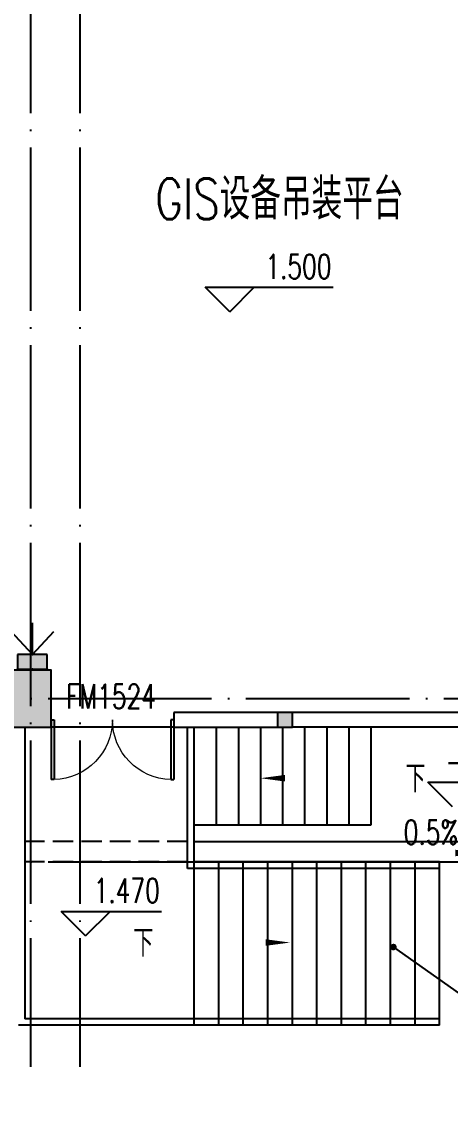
# Model space of a CAD drawing. Header units: millimetres. Extents: x 198973 to 283123, y 132052 to 191502.
# Drawn here: x 248950 to 254193, y 160222 to 173454 of the extents above; entities that cross this region are included whole.
import ezdxf
from ezdxf.enums import TextEntityAlignment as Align

# ---------------------------------------------------------------- set-up
doc = ezdxf.new("R2010")
doc.units = ezdxf.units.MM
doc.header["$LTSCALE"] = 1000
for name, pattern in [('CENTER', [2, 1.25, -0.25, 0.25, -0.25]), ('DASH', [0.35, 0.25, -0.1]), ('DOTE', [2.42, 2, -0.2, 0.02, -0.2])]:
    doc.linetypes.add(name, pattern=pattern)
doc.layers.get('0').update_dxf_attribs({"color": 8})
for name, color, linetype in [('-人员定位', 6, 'Continuous'), ('55', 8, 'Continuous'), ('COLUMN', 8, 'Continuous'), ('DIM_ELEV', 8, 'Continuous'), ('DIM_LEAD', 8, 'Continuous'), ('DIM_SYMB', 8, 'Continuous'), ('DOTE', 8, 'CENTER'), ('PUB_DIM', 8, 'Continuous'), ('PUB_HATCH', 8, 'Continuous'), ('STAIR', 8, 'Continuous'), ('WALL', 8, 'Continuous'), ('WINDOW', 8, 'Continuous'), ('WINDOW_TEXT', 8, 'Continuous')]:
    doc.layers.add(name, color=color, linetype=linetype)
doc.styles.add('_TCH_DIM', font='SIMPLEX', dxfattribs={"bigfont": 'GBCBIG'})
doc.styles.add('_TCH_WINDOW', font='SIMPLEX', dxfattribs={"height": 3.5, "bigfont": 'GBCBIG'})
doc.styles.add('HZ', font='geditxt.shx', dxfattribs={"width": 0.75, "bigfont": 'hzfs_1.shx'})

# ---------------------------------------------------------------- blocks, each defined once
blk = doc.blocks.new('_FZH')
blk.add_lwpolyline([(-0.5, -0.5), (0.5, -0.5), (0.5, 0.5), (-0.5, 0.5)], close=True)
at = {"layer": 'PUB_HATCH'}
blk.add_solid([(-0.5, -0.5), (0.5, -0.5), (-0.5, 0.5), (0.5, 0.5)], dxfattribs=at)
blk = doc.blocks.new('$DorLib2D$00000002')
for p, q in [((-0.5, 0), (-0.5, 0.4875)), ((-0.475, 0.4875), (-0.5, 0.4875)), ((-0.475, 0), (-0.475, 0.4875)), ((0.475, 0), (0.475, 0.4875)), ((0.475, 0.4875), (0.5, 0.4875)), ((0.5, 0), (0.5, 0.4875)), ((-0.5, 0), (-0.475, 0)), ((0.5, 0), (0.475, 0))]:
    blk.add_line(p, q)
at = {"lineweight": 13}
for centre, start, end in [((-0.4875, 0), 0, 88.53072), ((0.4875, 0), 91.46928, 180)]:
    blk.add_arc(centre, 0.4875, start, end, dxfattribs=at)
blk = doc.blocks.new('定位基站')
at = {"layer": '-人员定位', "ltscale": 0.01}
h = blk.add_hatch(color=256, dxfattribs=at)
h.dxf.hatch_style = 1
h.paths.add_polyline_path([(406524, 477798), (406524, 477617), (406162, 477617), (406162, 477798)])
at = {"layer": '-人员定位', "color": 6}
for p, q in [((406343, 477798), (406343, 478186)), ((406343, 477798), (406082, 478077)), ((406343, 477798), (406604, 478077)), ((406343, 477995), (406343, 477995)), ((406162, 477798), (406524, 477798)), ((406162, 477617), (406162, 477798)), ((406524, 477798), (406524, 477617)), ((406524, 477617), (406162, 477617))]:
    blk.add_line(p, q, dxfattribs=at)
for p in [(406343, 477798), (406162, 477617), (406343, 477617), (406524, 477617)]:
    blk.add_point(p, dxfattribs=at)

msp = doc.modelspace()

# ---------------------------------------------------------------- linework, layer by layer
at = {"layer": '55', "linetype": 'DASH'}
for p, q in [((250980.4, 163416), (248990.4, 163416)), ((250980.4, 163166), (248990.4, 163166))]:
    msp.add_line(p, q, dxfattribs=at)
at = {"layer": '55'}
msp.add_line((251060.4, 163166), (255560.4, 163166), dxfattribs=at)
at = {"layer": 'DIM_ELEV'}
for p, q in [((251494.7, 169900.9), (251194.7, 170200.9)), ((251194.7, 170200.9), (252759.7, 170200.9)), ((251494.7, 169900.9), (251794.7, 170200.9)), ((254218, 163842.5), (253918, 164142.5)), ((253918, 164142.5), (255225.6, 164142.5)), ((249732.7, 162260.9), (249432.7, 162560.9)), ((249432.7, 162560.9), (250660.4, 162560.9)), ((249732.7, 162260.9), (250032.7, 162560.9))]:
    msp.add_line(p, q, dxfattribs=at)
at = {"layer": 'DIM_LEAD'}
msp.add_line((253496.8, 162124), (256176.7, 160222.3), dxfattribs=at)
at = {"layer": 'DIM_LEAD', "const_width": 40}
msp.add_lwpolyline([(253480.5, 162135.6, 1), (253513.1, 162112.4, 1)], format="xyb", close=True, dxfattribs=at)
at = {"layer": 'DIM_SYMB'}
for points in [[(253539.1, 164191, 0, 0, 0), (251870.4, 164191, 0, 80, 0), (252170.4, 164191, 0, 0, 0)], [(253371.8, 163275.3, 0, 0, 0), (254552.8, 163275.3, 0, 80, 0), (254252.8, 163275.3, 0, 0, 0)], [(250611.8, 162179, 0, 0, 0), (252232.9, 162179, 0, 80, 0), (251932.9, 162179, 0, 0, 0)]]:
    msp.add_lwpolyline(points, format="xyseb", dxfattribs=at)
at = {"layer": 'DOTE', "linetype": 'DOTE'}
for p, q in [((249060.4, 184011), (249060.4, 160659.2)), ((249660.4, 184011), (249660.4, 160659.2)), ((210553.6, 165166), (257416.8, 165166)), ((210553.6, 163166), (257416.8, 163166))]:
    msp.add_line(p, q, dxfattribs=at)
at = {"layer": 'STAIR'}
for p, q in [((248990.4, 164815.5), (248990.4, 161246)), ((250980.4, 163086), (250980.4, 164815.5)), ((251060.4, 163166), (251060.4, 164815.5)), ((251330.4, 164816), (251330.4, 163616)), ((251600.4, 164816), (251600.4, 163616)), ((251870.4, 164816), (251870.4, 163616)), ((252140.4, 164816), (252140.4, 163616)), ((253220.4, 164815.5), (252260.4, 164815.5)), ((252410.4, 164816), (252410.4, 163616)), ((252680.4, 164816), (252680.4, 163616)), ((252950.4, 164816), (252950.4, 163616)), ((253220.4, 164816), (253220.4, 163616)), ((253220.4, 163616), (251060.4, 163616)), ((251060.4, 163416), (255310.4, 163416)), ((254060.4, 163166), (251060.4, 163166)), ((251060.4, 161166), (251060.4, 163166)), ((251360.4, 161166), (251360.4, 163166)), ((251660.4, 161166), (251660.4, 163166)), ((251960.4, 161166), (251960.4, 163166)), ((252260.4, 161166), (252260.4, 163166)), ((252560.4, 161166), (252560.4, 163166)), ((252860.4, 161166), (252860.4, 163166)), ((253160.4, 161166), (253160.4, 163166)), ((253460.4, 161166), (253460.4, 163166)), ((253760.4, 161166), (253760.4, 163166)), ((254060.4, 161166), (254060.4, 163166)), ((254060.4, 163086), (250980.4, 163086)), ((251360.4, 161166), (248910.4, 161166)), ((254060.4, 161246), (248990.4, 161246)), ((254060.4, 161166), (251060.4, 161166))]:
    msp.add_line(p, q, dxfattribs=at)
at = {"layer": 'WALL'}
for p, q in [((252080.4, 164995.5), (250810.4, 164995.5)), ((250810.4, 164995.5), (250810.4, 164815.5)), ((254810.4, 164995.5), (252260.4, 164995.5)), ((250810.4, 164815.5), (252080.4, 164815.5)), ((254810.4, 164815.5), (252260.4, 164815.5))]:
    msp.add_line(p, q, dxfattribs=at)
at = {"layer": 'WINDOW', "linetype": 'DOTE'}
msp.add_line((250810.4, 164815.5), (249310.4, 164815.5), dxfattribs=at)

# ---------------------------------------------------------------- block references
at = {"layer": '-人员定位', "xscale": -1}
msp.add_blockref('定位基站', (655424.7, -312090.9), dxfattribs=at)
at = {"layer": 'COLUMN', "linetype": 'DOTE', "xscale": 500, "yscale": 700, "zscale": 700}
msp.add_blockref('_FZH', (249060.4, 165165.5), dxfattribs=at)
at = {"layer": 'COLUMN', "xscale": 180, "yscale": 180, "zscale": 180}
msp.add_blockref('_FZH', (252170.4, 164905.5), dxfattribs=at)
at = {"layer": 'WINDOW', "linetype": 'DOTE'}
ref = msp.add_blockref('$DorLib2D$00000002', (250060.4, 164905.5), dxfattribs=dict(at, xscale=-1500, yscale=1500, zscale=-1500, rotation=180))
ref.add_attrib('A', 'FM1524', (249495.4, 165044.4), dxfattribs={"layer": 'WINDOW_TEXT', "linetype": 'DOTE', "height": 297.5, "style": '_TCH_WINDOW', "width": 0.705882})

# ---------------------------------------------------------------- texts
at = {"layer": 'DIM_ELEV', "color": 7, "style": '_TCH_DIM', "width": 0.705882}
for s, p in [('1.500', (251929.7, 170305.9)), ('-0.100', (254135.6, 164247.5)), ('1.470', (249830.4, 162665.9))]:
    msp.add_text(s, height=297.5, dxfattribs=at).set_placement(p)
at = {"layer": 'DIM_SYMB', "color": 7, "style": '_TCH_DIM'}
for p in [(253644.1, 164016), (250317, 162004)]:
    msp.add_text('下', height=337.6, dxfattribs=at).set_placement(p)
at = {"layer": 'DIM_SYMB', "color": 7, "style": '_TCH_DIM', "width": 0.705882}
msp.add_text('0.5%', height=297.5, dxfattribs=at).set_placement((253622.3, 163380.3))
at = {"layer": 'PUB_DIM', "color": 0, "style": 'HZ', "width": 0.75}
msp.add_text('GIS设备吊装平台', height=500, dxfattribs=at).set_placement((252102.6, 171308.7), align=Align.MIDDLE)

doc.saveas('drawing.dxf')
